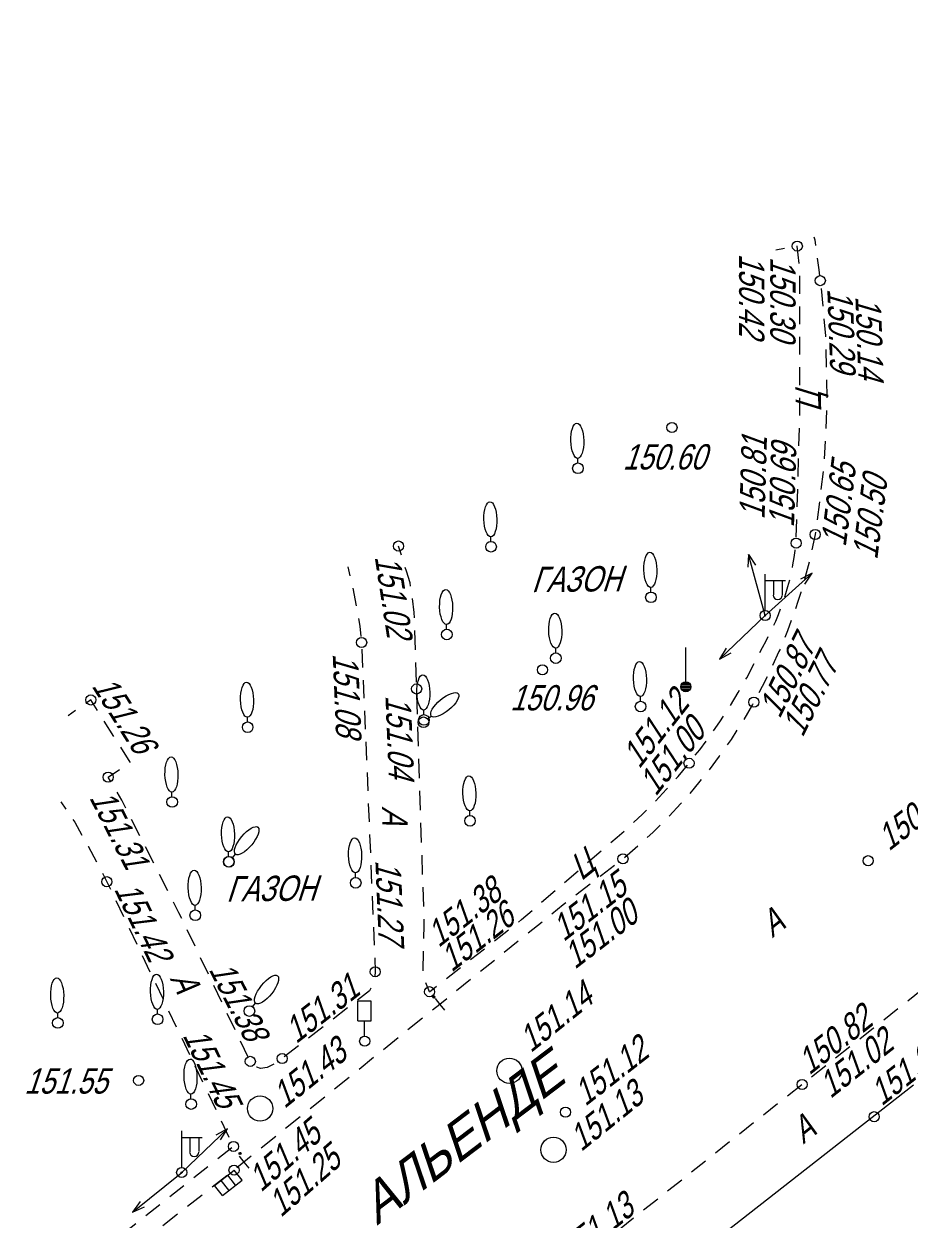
# Model space of a CAD drawing. Header units: metres. Extents: x 382 to 851, y 14083 to 14440.
# Drawn here: x 770.49 to 805.5, y 14385.14 to 14432.42 of the extents above; entities that cross this region are included whole.
import ezdxf
from ezdxf.enums import TextEntityAlignment as Align

# ---------------------------------------------------------------- set-up
doc = ezdxf.new("R2010")
doc.units = ezdxf.units.M
doc.header["$MEASUREMENT"] = 0
for name, color, linetype, lineweight in [('Бортовой камень', 7, 'Continuous', 25), ('Внутреннее заполнение', 7, 'Continuous', 25), ('Горизонтали', 7, 'Continuous', 25), ('Граница улицы', 7, 'Continuous', 25), ('Здания', 7, 'Continuous', 25), ('Колодцы', 7, 'Continuous', 25), ('Леса и газоны', 7, 'Continuous', 25), ('ЛЭП', 7, 'Continuous', 25), ('Отдельно стоящее дерево', 7, 'Continuous', 25), ('Светофоры', 7, 'Continuous', 25), ('Столбы', 7, 'Continuous', 25), ('Фонари', 7, 'Continuous', 25), ('Фонтаны', 7, 'Continuous', 25)]:
    doc.layers.add(name, color=color, linetype=linetype, lineweight=lineweight)
doc.styles.add('Style-RUSSIAN_1251 I 0.32289', font='RUSSIAN_1251.shx', dxfattribs={"oblique": 18.5})

# ---------------------------------------------------------------- blocks, each defined once
blk = doc.blocks.new('DEREVO_412')
at = {"layer": 'Отдельно стоящее дерево', "color": 251, "linetype": 'Continuous', "lineweight": 9, "flags": 128}
blk.add_lwpolyline([(-0.007, 0.21), (-0.007, 0.393)], dxfattribs=at)
at = {"layer": 'Отдельно стоящее дерево', "color": 251, "linetype": 'Continuous', "lineweight": 9}
blk.add_arc((0, 0), 0.21, 0, 359.99999, dxfattribs=at)
blk.add_ellipse((-0.0255, 1.088), major_axis=(-0.0185, 0.695), ratio=0.3698286, dxfattribs=at)
blk = doc.blocks.new('FONAR5_16')
at = {"layer": 'Фонари', "color": 251, "linetype": 'Continuous', "lineweight": 9}
for p, q in [((0.003, 0.2), (0.003, 1.641)), ((0.017, 1.388), (0.805, 1.388)), ((0.322, 1.371), (0.322, 0.816)), ((0.676, 1.378), (0.676, 0.823))]:
    blk.add_line(p, q, dxfattribs=at)
for centre, radius, start, end in [((0.496, 0.809), 0.181, 180, 0), ((0, 0), 0.2, 0, 360), ((0, 0), 0.02, 0, 360)]:
    blk.add_arc(centre, radius, start, end, dxfattribs=at)
blk = doc.blocks.new('STOLBM')
at = {"layer": 'Столбы', "color": 251, "linetype": 'Continuous', "lineweight": 9}
for p, q in [((0, 0.214), (0, 1.547)), ((-0.186, 0.04), (0.187, 0.04)), ((-0.169, 0.1), (0.167, 0.1)), ((-0.104, 0.16), (0.103, 0.16)), ((-0.195, -0.02), (0.194, -0.02)), ((-0.173, -0.08), (0.177, -0.08)), ((-0.133, -0.14), (0.129, -0.14))]:
    blk.add_line(p, q, dxfattribs=at)
blk.add_arc((0, 0), 0.2, 0, 360, dxfattribs=at)
blk = doc.blocks.new('STRFON_6')
at = {"layer": 'ЛЭП', "color": 251, "linetype": 'Continuous', "lineweight": 9, "flags": 128}
for points in [[(0, 0), (2.499, 0)], [(2.499, 0), (2.025, 0.157)], [(2.499, 0), (2.025, -0.156)]]:
    blk.add_lwpolyline(points, dxfattribs=at)
blk = doc.blocks.new('DEREVO_414')
at = {"layer": 'Отдельно стоящее дерево', "color": 251, "linetype": 'Continuous', "lineweight": 9, "flags": 128}
blk.add_lwpolyline([(-0.007, 0.21), (-0.007, 0.393)], dxfattribs=at)
at = {"layer": 'Отдельно стоящее дерево', "color": 251, "linetype": 'Continuous', "lineweight": 9}
blk.add_arc((0, 0), 0.21, 0, 359.99999, dxfattribs=at)
blk.add_ellipse((-0.0255, 1.088), major_axis=(-0.0185, 0.695), ratio=0.3698286, dxfattribs=at)
blk = doc.blocks.new('PIKET_392')
at = {"layer": 'Горизонтали', "color": 251, "linetype": 'Continuous', "lineweight": 9}
blk.add_arc((0, 0), 0.2, 0, 360, dxfattribs=at)
blk = doc.blocks.new('PIKET_397')
at = {"layer": 'Горизонтали', "color": 251, "linetype": 'Continuous', "lineweight": 9}
blk.add_arc((0, 0), 0.2, 0, 360, dxfattribs=at)
blk = doc.blocks.new('PIKET_398')
at = {"layer": 'Горизонтали', "color": 251, "linetype": 'Continuous', "lineweight": 9}
blk.add_arc((0, 0), 0.2, 0, 360, dxfattribs=at)
blk = doc.blocks.new('PIKET_401')
at = {"layer": 'Горизонтали', "color": 251, "linetype": 'Continuous', "lineweight": 9}
blk.add_arc((0, 0), 0.2, 0, 360, dxfattribs=at)
blk = doc.blocks.new('KOLOD_87')
at = {"layer": 'Колодцы', "color": 251, "linetype": 'Continuous', "lineweight": 9}
blk.add_arc((0, 0), 0.5, 0, 360, dxfattribs=at)
blk = doc.blocks.new('PIKET_407')
at = {"layer": 'Горизонтали', "color": 251, "linetype": 'Continuous', "lineweight": 9}
blk.add_arc((0, 0), 0.2, 0, 360, dxfattribs=at)
blk = doc.blocks.new('FONAR5_18')
at = {"layer": 'Фонари', "color": 251, "linetype": 'Continuous', "lineweight": 9}
for p, q in [((0.003, 0.2), (0.003, 1.641)), ((0.017, 1.388), (0.805, 1.388)), ((0.322, 1.371), (0.322, 0.816)), ((0.676, 1.378), (0.676, 0.823))]:
    blk.add_line(p, q, dxfattribs=at)
for centre, radius, start, end in [((0.496, 0.809), 0.181, 180, 0), ((0, 0), 0.2, 0, 360), ((0, 0), 0.02, 0, 360)]:
    blk.add_arc(centre, radius, start, end, dxfattribs=at)
blk = doc.blocks.new('DEREVO_423')
at = {"layer": 'Отдельно стоящее дерево', "color": 251, "linetype": 'Continuous', "lineweight": 9, "flags": 128}
blk.add_lwpolyline([(-0.007, 0.21), (-0.007, 0.393)], dxfattribs=at)
at = {"layer": 'Отдельно стоящее дерево', "color": 251, "linetype": 'Continuous', "lineweight": 9}
blk.add_arc((0, 0), 0.21, 0, 359.99999, dxfattribs=at)
blk.add_ellipse((-0.0255, 1.088), major_axis=(-0.0185, 0.695), ratio=0.3698286, dxfattribs=at)
blk = doc.blocks.new('DEREVO_424')
at = {"layer": 'Отдельно стоящее дерево', "color": 251, "linetype": 'Continuous', "lineweight": 9, "flags": 128}
blk.add_lwpolyline([(-0.007, 0.21), (-0.007, 0.393)], dxfattribs=at)
at = {"layer": 'Отдельно стоящее дерево', "color": 251, "linetype": 'Continuous', "lineweight": 9}
blk.add_arc((0, 0), 0.21, 0, 359.99999, dxfattribs=at)
blk.add_ellipse((-0.0255, 1.088), major_axis=(-0.0185, 0.695), ratio=0.3698286, dxfattribs=at)
blk = doc.blocks.new('DEREVO_429')
at = {"layer": 'Отдельно стоящее дерево', "color": 251, "linetype": 'Continuous', "lineweight": 9, "flags": 128}
blk.add_lwpolyline([(-0.007, 0.21), (-0.007, 0.393)], dxfattribs=at)
at = {"layer": 'Отдельно стоящее дерево', "color": 251, "linetype": 'Continuous', "lineweight": 9}
blk.add_arc((0, 0), 0.21, 0, 360, dxfattribs=at)
blk.add_ellipse((-0.026, 1.088), major_axis=(-0.019, 0.695), ratio=0.369829, dxfattribs=at)
blk = doc.blocks.new('DEREVO_430')
at = {"layer": 'Отдельно стоящее дерево', "color": 251, "linetype": 'Continuous', "lineweight": 9, "flags": 128}
blk.add_lwpolyline([(-0.007, 0.21), (-0.007, 0.393)], dxfattribs=at)
at = {"layer": 'Отдельно стоящее дерево', "color": 251, "linetype": 'Continuous', "lineweight": 9}
blk.add_arc((0, 0), 0.21, 0, 359.99999, dxfattribs=at)
blk.add_ellipse((-0.0255, 1.088), major_axis=(-0.0185, 0.695), ratio=0.3698286, dxfattribs=at)
blk = doc.blocks.new('DEREVO_431')
at = {"layer": 'Отдельно стоящее дерево', "color": 251, "linetype": 'Continuous', "lineweight": 9, "flags": 128}
blk.add_lwpolyline([(-0.007, 0.21), (-0.007, 0.393)], dxfattribs=at)
at = {"layer": 'Отдельно стоящее дерево', "color": 251, "linetype": 'Continuous', "lineweight": 9}
blk.add_arc((0, 0), 0.21, 0, 359.99999, dxfattribs=at)
blk.add_ellipse((-0.0255, 1.088), major_axis=(-0.0185, 0.695), ratio=0.3698286, dxfattribs=at)
blk = doc.blocks.new('DEREVO_432')
at = {"layer": 'Отдельно стоящее дерево', "color": 251, "linetype": 'Continuous', "lineweight": 9, "flags": 128}
blk.add_lwpolyline([(-0.007, 0.21), (-0.007, 0.393)], dxfattribs=at)
at = {"layer": 'Отдельно стоящее дерево', "color": 251, "linetype": 'Continuous', "lineweight": 9}
blk.add_arc((0, 0), 0.21, 0, 360, dxfattribs=at)
blk.add_ellipse((-0.025, 1.088), major_axis=(-0.019, 0.695), ratio=0.369829, dxfattribs=at)
blk = doc.blocks.new('DEREVO_433')
at = {"layer": 'Отдельно стоящее дерево', "color": 251, "linetype": 'Continuous', "lineweight": 9, "flags": 128}
blk.add_lwpolyline([(-0.008, 0.21), (-0.007, 0.393)], dxfattribs=at)
at = {"layer": 'Отдельно стоящее дерево', "color": 251, "linetype": 'Continuous', "lineweight": 9}
blk.add_arc((0, 0), 0.21, 0, 360, dxfattribs=at)
blk.add_ellipse((-0.025, 1.088), major_axis=(-0.018, 0.695), ratio=0.369829, dxfattribs=at)
blk = doc.blocks.new('KOLOD_88')
at = {"layer": 'Колодцы', "color": 251, "linetype": 'Continuous', "lineweight": 9}
blk.add_arc((0, 0), 0.5, 0, 360, dxfattribs=at)
blk = doc.blocks.new('KOLOD_89')
at = {"layer": 'Колодцы', "color": 251, "linetype": 'Continuous', "lineweight": 9}
blk.add_arc((0, 0), 0.5, 0, 360, dxfattribs=at)
blk = doc.blocks.new('PIKET_408')
at = {"layer": 'Горизонтали', "color": 251, "linetype": 'Continuous', "lineweight": 9}
blk.add_arc((0, 0), 0.2, 0, 360, dxfattribs=at)
blk = doc.blocks.new('PIKET_409')
at = {"layer": 'Горизонтали', "color": 251, "linetype": 'Continuous', "lineweight": 9}
blk.add_arc((0, 0), 0.2, 0, 360, dxfattribs=at)
blk = doc.blocks.new('PIKET_410')
at = {"layer": 'Горизонтали', "color": 251, "linetype": 'Continuous', "lineweight": 9}
blk.add_arc((0, 0), 0.2, 0, 360, dxfattribs=at)
blk = doc.blocks.new('PIKET_411')
at = {"layer": 'Горизонтали', "color": 251, "linetype": 'Continuous', "lineweight": 9}
blk.add_arc((0, 0), 0.2, 0, 360, dxfattribs=at)
blk = doc.blocks.new('PIKET_420')
at = {"layer": 'Горизонтали', "color": 251, "linetype": 'Continuous', "lineweight": 9}
blk.add_arc((0, 0), 0.2, 0, 360, dxfattribs=at)
blk = doc.blocks.new('RESHT1_14')
at = {"layer": 'Фонтаны', "color": 251, "linetype": 'Continuous', "lineweight": 9}
for p, q in [((-0.494, -0.254), (-0.494, 0.254)), ((-0.494, 0.254), (0.495, 0.254)), ((-0.163, -0.244), (-0.163, 0.251)), ((0.166, -0.245), (0.166, 0.251)), ((0.495, -0.253), (0.495, 0.254)), ((-0.494, -0.254), (0.495, -0.253))]:
    blk.add_line(p, q, dxfattribs=at)
blk = doc.blocks.new('msdElementTypeLine_47')
at = {"layer": 'Граница улицы', "color": 251, "linetype": 'Continuous', "lineweight": 9}
for p, q in [((0.203, 0.294), (0.169, 0.336)), ((0.209, 0.294), (0.17, 0.342)), ((0.194, 0.297), (0.17, 0.326)), ((0.216, 0.294), (0.172, 0.348)), ((0.221, 0.295), (0.174, 0.353)), ((0.225, 0.298), (0.178, 0.357)), ((0.184, 0.301), (0.178, 0.308)), ((0.23, 0.3), (0.181, 0.361)), ((0.234, 0.302), (0.184, 0.365)), ((0.238, 0.306), (0.189, 0.367)), ((0.241, 0.31), (0.194, 0.369)), ((0.243, 0.315), (0.198, 0.371)), ((0.245, 0.32), (0.204, 0.372)), ((0.247, 0.327), (0.21, 0.372)), ((0.248, 0.333), (0.217, 0.372)), ((0.246, 0.344), (0.227, 0.367))]:
    blk.add_line(p, q, dxfattribs=at)
blk.add_circle((0.208, 0.333), 0.04, dxfattribs=at)
blk = doc.blocks.new('msdElementTypeLine_48')
at = {"layer": 'Граница улицы', "color": 251, "linetype": 'Continuous', "lineweight": 9}
for p, q in [((0.156, 0.352), (0.141, 0.386)), ((0.164, 0.347), (0.142, 0.396)), ((0.147, 0.359), (0.144, 0.367)), ((0.17, 0.345), (0.145, 0.401)), ((0.176, 0.343), (0.148, 0.407)), ((0.182, 0.344), (0.151, 0.411)), ((0.187, 0.345), (0.156, 0.414)), ((0.192, 0.346), (0.16, 0.417)), ((0.197, 0.347), (0.164, 0.42)), ((0.201, 0.35), (0.169, 0.421)), ((0.205, 0.353), (0.174, 0.421)), ((0.209, 0.357), (0.179, 0.422)), ((0.212, 0.362), (0.185, 0.422)), ((0.215, 0.367), (0.191, 0.42)), ((0.218, 0.373), (0.197, 0.419)), ((0.218, 0.384), (0.206, 0.411))]:
    blk.add_line(p, q, dxfattribs=at)
blk.add_circle((0.179, 0.383), 0.04, dxfattribs=at)
blk = doc.blocks.new('DEREVO_444')
at = {"layer": 'Отдельно стоящее дерево', "color": 251, "linetype": 'Continuous', "lineweight": 9, "flags": 128}
blk.add_lwpolyline([(-0.007, 0.21), (-0.007, 0.393)], dxfattribs=at)
at = {"layer": 'Отдельно стоящее дерево', "color": 251, "linetype": 'Continuous', "lineweight": 9}
blk.add_arc((0, 0), 0.21, 0, 359.99999, dxfattribs=at)
blk.add_ellipse((-0.0255, 1.088), major_axis=(-0.0185, 0.695), ratio=0.3698286, dxfattribs=at)
blk = doc.blocks.new('DEREVO_446')
at = {"layer": 'Отдельно стоящее дерево', "color": 251, "linetype": 'Continuous', "lineweight": 9, "flags": 128}
blk.add_lwpolyline([(-0.007, 0.21), (-0.007, 0.393)], dxfattribs=at)
at = {"layer": 'Отдельно стоящее дерево', "color": 251, "linetype": 'Continuous', "lineweight": 9}
blk.add_arc((0, 0), 0.21, 0, 359.99999, dxfattribs=at)
blk.add_ellipse((-0.0255, 1.088), major_axis=(-0.0185, 0.695), ratio=0.3698286, dxfattribs=at)
blk = doc.blocks.new('DEREVO_447')
at = {"layer": 'Отдельно стоящее дерево', "color": 251, "linetype": 'Continuous', "lineweight": 9, "flags": 128}
blk.add_lwpolyline([(-0.007, 0.21), (-0.007, 0.393)], dxfattribs=at)
at = {"layer": 'Отдельно стоящее дерево', "color": 251, "linetype": 'Continuous', "lineweight": 9}
blk.add_arc((0, 0), 0.21, 0, 359.99999, dxfattribs=at)
blk.add_ellipse((-0.0255, 1.088), major_axis=(-0.0185, 0.695), ratio=0.3698286, dxfattribs=at)
blk = doc.blocks.new('DEREVO_448')
at = {"layer": 'Отдельно стоящее дерево', "color": 251, "linetype": 'Continuous', "lineweight": 9, "flags": 128}
blk.add_lwpolyline([(-0.007, 0.21), (-0.007, 0.393)], dxfattribs=at)
at = {"layer": 'Отдельно стоящее дерево', "color": 251, "linetype": 'Continuous', "lineweight": 9}
blk.add_arc((0, 0), 0.21, 0, 360, dxfattribs=at)
blk.add_ellipse((-0.025, 1.088), major_axis=(-0.019, 0.695), ratio=0.369829, dxfattribs=at)
blk = doc.blocks.new('DEREVO_449')
at = {"layer": 'Отдельно стоящее дерево', "color": 251, "linetype": 'Continuous', "lineweight": 9, "flags": 128}
blk.add_lwpolyline([(-0.007, 0.21), (-0.007, 0.393)], dxfattribs=at)
at = {"layer": 'Отдельно стоящее дерево', "color": 251, "linetype": 'Continuous', "lineweight": 9}
blk.add_arc((0, 0), 0.21, 0, 359.99999, dxfattribs=at)
blk.add_ellipse((-0.0255, 1.088), major_axis=(-0.0185, 0.695), ratio=0.3698286, dxfattribs=at)
blk = doc.blocks.new('DEREVO_450')
at = {"layer": 'Отдельно стоящее дерево', "color": 251, "linetype": 'Continuous', "lineweight": 9, "flags": 128}
blk.add_lwpolyline([(-0.007, 0.21), (-0.007, 0.393)], dxfattribs=at)
at = {"layer": 'Отдельно стоящее дерево', "color": 251, "linetype": 'Continuous', "lineweight": 9}
blk.add_arc((0, 0), 0.21, 0, 359.99999, dxfattribs=at)
blk.add_ellipse((-0.0255, 1.088), major_axis=(-0.0185, 0.695), ratio=0.3698286, dxfattribs=at)
blk = doc.blocks.new('DEREVO_451')
at = {"layer": 'Отдельно стоящее дерево', "color": 251, "linetype": 'Continuous', "lineweight": 9, "flags": 128}
blk.add_lwpolyline([(-0.007, 0.21), (-0.007, 0.393)], dxfattribs=at)
at = {"layer": 'Отдельно стоящее дерево', "color": 251, "linetype": 'Continuous', "lineweight": 9}
blk.add_arc((0, 0), 0.21, 0, 360, dxfattribs=at)
blk.add_ellipse((-0.026, 1.088), major_axis=(-0.019, 0.695), ratio=0.369829, dxfattribs=at)
blk = doc.blocks.new('DEREVO_452')
at = {"layer": 'Отдельно стоящее дерево', "color": 251, "linetype": 'Continuous', "lineweight": 9, "flags": 128}
blk.add_lwpolyline([(-0.007, 0.21), (-0.007, 0.393)], dxfattribs=at)
at = {"layer": 'Отдельно стоящее дерево', "color": 251, "linetype": 'Continuous', "lineweight": 9}
blk.add_arc((0, 0), 0.21, 0, 359.99999, dxfattribs=at)
blk.add_ellipse((-0.0255, 1.088), major_axis=(-0.0185, 0.695), ratio=0.3698286, dxfattribs=at)
blk = doc.blocks.new('DEREVO_453')
at = {"layer": 'Отдельно стоящее дерево', "color": 251, "linetype": 'Continuous', "lineweight": 9, "flags": 128}
blk.add_lwpolyline([(-0.007, 0.21), (-0.007, 0.393)], dxfattribs=at)
at = {"layer": 'Отдельно стоящее дерево', "color": 251, "linetype": 'Continuous', "lineweight": 9}
blk.add_arc((0, 0), 0.21, 0, 360, dxfattribs=at)
blk.add_ellipse((-0.025, 1.088), major_axis=(-0.018, 0.695), ratio=0.369829, dxfattribs=at)
blk = doc.blocks.new('DEREVO_454')
at = {"layer": 'Отдельно стоящее дерево', "color": 251, "linetype": 'Continuous', "lineweight": 9, "flags": 128}
blk.add_lwpolyline([(-0.007, 0.21), (-0.007, 0.393)], dxfattribs=at)
at = {"layer": 'Отдельно стоящее дерево', "color": 251, "linetype": 'Continuous', "lineweight": 9}
blk.add_arc((0, 0), 0.21, 0, 359.99999, dxfattribs=at)
blk.add_ellipse((-0.0255, 1.088), major_axis=(-0.0185, 0.695), ratio=0.3698286, dxfattribs=at)
blk = doc.blocks.new('DORZN1_39')
at = {"layer": 'Светофоры', "color": 251, "linetype": 'Continuous', "lineweight": 9}
for p, q in [((-0.27, 0.806), (-0.27, 1.603)), ((-0.27, 1.598), (0.252, 1.598)), ((0.252, 0.792), (0.252, 1.589)), ((-0.27, 0.801), (0.248, 0.801)), ((-0.004, 0.2), (-0.004, 0.801))]:
    blk.add_line(p, q, dxfattribs=at)
blk.add_arc((0, 0), 0.2, 0, 360, dxfattribs=at)
blk = doc.blocks.new('PIKET_430')
at = {"layer": 'Горизонтали', "color": 251, "linetype": 'Continuous', "lineweight": 9}
blk.add_arc((0, 0), 0.2, 0, 360, dxfattribs=at)
blk = doc.blocks.new('msdElementTypeLine_50')
at = {"layer": 'ЛЭП', "color": 251, "linetype": 'Continuous', "lineweight": 9}
for p, q in [((21.289, 17.2), (23.235, 18.77)), ((2.08, 1.704), (0.134, 0.134))]:
    blk.add_line(p, q, dxfattribs=at)
at = {"layer": 'ЛЭП', "color": 251, "linetype": 'Continuous', "lineweight": 9, "flags": 128}
for points in [[(21.593, 17.618), (21.289, 17.2), (21.763, 17.411)], [(1.776, 1.286), (2.08, 1.704), (1.606, 1.493)]]:
    blk.add_lwpolyline(points, dxfattribs=at)
blk = doc.blocks.new('msdElementTypeLine_51')
at = {"layer": 'ЛЭП', "color": 251, "linetype": 'Continuous', "lineweight": 9}
for p, q in [((21.405, 20.441), (23.213, 22.167)), ((1.942, 1.86), (0.134, 0.134))]:
    blk.add_line(p, q, dxfattribs=at)
at = {"layer": 'ЛЭП', "color": 251, "linetype": 'Continuous', "lineweight": 9, "flags": 128}
for points in [[(21.673, 20.882), (21.405, 20.441), (21.86, 20.69)], [(1.674, 1.419), (1.942, 1.86), (1.487, 1.611)]]:
    blk.add_lwpolyline(points, dxfattribs=at)
blk = doc.blocks.new('msdElementTypeLine_52')
at = {"layer": 'ЛЭП', "color": 251, "linetype": 'Continuous', "lineweight": 9}
for p, q in [((24.075, 21.86), (25.926, 23.54)), ((1.985, 1.814), (0.134, 0.134))]:
    blk.add_line(p, q, dxfattribs=at)
at = {"layer": 'ЛЭП', "color": 251, "linetype": 'Continuous', "lineweight": 9, "flags": 128}
for points in [[(24.354, 22.295), (24.075, 21.86), (24.536, 22.097)], [(1.706, 1.379), (1.985, 1.814), (1.524, 1.577)]]:
    blk.add_lwpolyline(points, dxfattribs=at)
blk = doc.blocks.new('PIKET_433')
at = {"layer": 'Горизонтали', "color": 251, "linetype": 'Continuous', "lineweight": 9}
blk.add_arc((0, 0), 0.2, 0, 360, dxfattribs=at)
blk = doc.blocks.new('PIKET_434')
at = {"layer": 'Горизонтали', "color": 251, "linetype": 'Continuous', "lineweight": 9}
blk.add_arc((0, 0), 0.2, 0, 360, dxfattribs=at)
blk = doc.blocks.new('PIKET_435')
at = {"layer": 'Горизонтали', "color": 251, "linetype": 'Continuous', "lineweight": 9}
blk.add_arc((0, 0), 0.2, 0, 360, dxfattribs=at)
blk = doc.blocks.new('PIKET_436')
at = {"layer": 'Горизонтали', "color": 251, "linetype": 'Continuous', "lineweight": 9}
blk.add_arc((0, 0), 0.2, 0, 360, dxfattribs=at)
blk = doc.blocks.new('PIKET_437')
at = {"layer": 'Горизонтали', "color": 251, "linetype": 'Continuous', "lineweight": 9}
blk.add_arc((0, 0), 0.2, 0, 360, dxfattribs=at)
blk = doc.blocks.new('PIKET_438')
at = {"layer": 'Горизонтали', "color": 251, "linetype": 'Continuous', "lineweight": 9}
blk.add_arc((0, 0), 0.2, 0, 360, dxfattribs=at)
blk = doc.blocks.new('PIKET_439')
at = {"layer": 'Горизонтали', "color": 251, "linetype": 'Continuous', "lineweight": 9}
blk.add_arc((0, 0), 0.2, 0, 360, dxfattribs=at)
blk = doc.blocks.new('PIKET_440')
at = {"layer": 'Горизонтали', "color": 251, "linetype": 'Continuous', "lineweight": 9}
blk.add_arc((0, 0), 0.2, 0, 360, dxfattribs=at)
blk = doc.blocks.new('PIKET_441')
at = {"layer": 'Горизонтали', "color": 251, "linetype": 'Continuous', "lineweight": 9}
blk.add_arc((0, 0), 0.2, 0, 360, dxfattribs=at)
blk = doc.blocks.new('PIKET_442')
at = {"layer": 'Горизонтали', "color": 251, "linetype": 'Continuous', "lineweight": 9}
blk.add_arc((0, 0), 0.2, 0, 360, dxfattribs=at)
blk = doc.blocks.new('PIKET_443')
at = {"layer": 'Горизонтали', "color": 251, "linetype": 'Continuous', "lineweight": 9}
blk.add_arc((0, 0), 0.2, 0, 360, dxfattribs=at)
blk = doc.blocks.new('PIKET_444')
at = {"layer": 'Горизонтали', "color": 251, "linetype": 'Continuous', "lineweight": 9}
blk.add_arc((0, 0), 0.2, 0, 360, dxfattribs=at)
blk = doc.blocks.new('PIKET_445')
at = {"layer": 'Горизонтали', "color": 251, "linetype": 'Continuous', "lineweight": 9}
blk.add_arc((0, 0), 0.2, 0, 360, dxfattribs=at)
blk = doc.blocks.new('PIKET_446')
at = {"layer": 'Горизонтали', "color": 251, "linetype": 'Continuous', "lineweight": 9}
blk.add_arc((0, 0), 0.2, 0, 360, dxfattribs=at)
blk = doc.blocks.new('PIKET_447')
at = {"layer": 'Горизонтали', "color": 251, "linetype": 'Continuous', "lineweight": 9}
blk.add_arc((0, 0), 0.2, 0, 360, dxfattribs=at)
blk = doc.blocks.new('msdElementTypeLineString_151')
at = {"layer": 'Бортовой камень', "color": 251, "linetype": 'Continuous', "lineweight": 9}
for p, q in [((15.078, 28.327), (15.144, 27.62)), ((15.266, 25.915), (15.283, 25.205)), ((15.295, 24.705), (15.313, 23.996)), ((15.3, 23.496), (15.264, 22.787)), ((15.238, 22.288), (15.201, 21.578)), ((15.167, 21.08), (15.076, 20.375)), ((15.013, 19.879), (14.922, 19.175)), ((7.839, 6.266), (7.301, 5.804)), ((5.949, 4.756), (5.387, 4.322)), ((4.047, 3.26), (3.494, 2.815)), ((3.104, 2.501), (2.551, 2.055)), ((2.162, 1.742), (1.609, 1.296)), ((1.22, 0.983), (0.667, 0.537)), ((0.277, 0.224), (0.001, 0.001))]:
    blk.add_line(p, q, dxfattribs=at)
at = {"layer": 'Бортовой камень', "color": 251, "linetype": 'Continuous', "lineweight": 9, "flags": 128}
for points in [[(14.8, 30.373), (14.827, 30.243), (14.858, 30.023)], [(14.926, 29.528), (14.99, 29.062), (15.023, 28.824)], [(15.19, 27.122), (15.253, 26.445), (15.254, 26.415)], [(14.858, 18.679), (14.847, 18.588), (14.719, 17.983)], [(14.604, 17.497), (14.495, 17.055), (14.424, 16.81)], [(14.286, 16.329), (14.275, 16.29), (14.16, 15.937), (14.067, 15.654)], [(13.899, 15.183), (13.75, 14.777), (13.645, 14.52)], [(13.456, 14.057), (13.446, 14.032), (13.411, 13.956), (13.164, 13.41)], [(12.945, 12.96), (12.754, 12.574), (12.62, 12.329)], [(12.381, 11.89), (12.367, 11.864), (12.02, 11.278)], [(11.754, 10.855), (11.518, 10.487), (11.362, 10.263)], [(11.076, 9.853), (11.056, 9.824), (10.651, 9.284)], [(10.34, 8.893), (10.286, 8.827), (10.065, 8.554), (9.885, 8.348)], [(9.556, 7.971), (9.538, 7.95), (9.071, 7.452)], [(8.719, 7.097), (8.426, 6.807), (8.207, 6.605)], [(6.907, 5.496), (6.393, 5.099), (6.345, 5.062)], [(4.991, 4.017), (4.884, 3.934), (4.436, 3.574)]]:
    blk.add_lwpolyline(points, dxfattribs=at)
blk = doc.blocks.new('msdElementTypeLineString_152')
at = {"layer": 'Граница улицы', "color": 251, "linetype": 'Continuous', "lineweight": 9}
for p, q in [((7.746, 6.24), (7.456, 6.007)), ((7.067, 5.693), (6.488, 5.227)), ((6.099, 4.913), (5.52, 4.447)), ((5.13, 4.133), (4.552, 3.667)), ((4.162, 3.354), (3.583, 2.887)), ((3.194, 2.574), (2.615, 2.107)), ((2.226, 1.794), (1.647, 1.328)), ((1.258, 1.014), (0.679, 0.548)), ((0.289, 0.234), (0, 0.001))]:
    blk.add_line(p, q, dxfattribs=at)
blk = doc.blocks.new('msdElementTypeLineString_156')
at = {"layer": 'Граница улицы', "color": 251, "linetype": 'Continuous', "lineweight": 9}
for p, q in [((11.06, 19.841), (11.144, 19.49)), ((11.257, 19.003), (11.399, 18.294)), ((11.619, 16.587), (11.649, 15.865)), ((11.67, 15.366), (11.7, 14.643)), ((0.296, 14.156), (0, 13.949)), ((1.813, 13.132), (1.427, 13.742)), ((11.72, 14.144), (11.75, 13.422)), ((11.771, 12.922), (11.801, 12.2)), ((11.822, 11.701), (11.851, 10.978)), ((11.872, 10.479), (11.902, 9.757)), ((2.836, 9.207), (2.508, 9.851)), ((11.923, 9.257), (11.953, 8.535)), ((3.389, 8.117), (3.062, 8.761)), ((3.943, 7.027), (3.616, 7.671)), ((11.973, 8.036), (12.003, 7.314)), ((12.024, 6.814), (12.054, 6.092)), ((5.021, 4.832), (4.708, 5.483)), ((12.075, 5.592), (12.105, 4.87)), ((5.55, 3.73), (5.237, 4.381)), ((6.079, 2.627), (5.766, 3.279)), ((11.049, 2.395), (10.479, 1.952)), ((6.608, 1.525), (6.295, 2.176)), ((10.084, 1.645), (9.513, 1.202)), ((7.137, 0.423), (6.824, 1.074)), ((9.118, 0.895), (8.547, 0.452))]:
    blk.add_line(p, q, dxfattribs=at)
at = {"layer": 'Граница улицы', "color": 251, "linetype": 'Continuous', "lineweight": 9, "flags": 128}
for points in [[(11.485, 17.801), (11.534, 17.502), (11.581, 17.085)], [(1.16, 14.165), (0.899, 14.577), (0.706, 14.442)], [(2.445, 12.103), (2.458, 12.112), (2.08, 12.709)], [(1.682, 11.362), (1.587, 11.525), (2.03, 11.824)], [(2.282, 10.297), (2.124, 10.608), (1.935, 10.931)], [(4.492, 5.934), (4.384, 6.159), (4.17, 6.581)], [(12.125, 4.371), (12.148, 3.824), (12.125, 3.65)], [(11.971, 3.181), (11.917, 3.069), (11.444, 2.702)], [(8.133, 0.174), (7.873, 0.038), (7.604, 0), (7.46, 0.048), (7.455, 0.051)]]:
    blk.add_lwpolyline(points, dxfattribs=at)
blk = doc.blocks.new('msdElementTypeLineString_157')
at = {"layer": 'Граница улицы', "color": 251, "linetype": 'Continuous', "lineweight": 9}
for p, q in [((0.116, 17.265), (0, 17.632)), ((0.671, 13.521), (0.647, 14.29)), ((0.71, 12.252), (0.686, 13.021)), ((0.75, 10.983), (0.725, 11.752)), ((0.792, 9.714), (0.767, 10.484)), ((0.833, 8.446), (0.808, 9.215)), ((0.875, 7.177), (0.849, 7.946)), ((0.916, 5.908), (0.891, 6.677)), ((0.957, 4.639), (0.932, 5.408)), ((0.999, 3.37), (0.974, 4.139)), ((0.975, 0.832), (0.995, 1.601)), ((1.231, 0), (1.082, 0.355))]:
    blk.add_line(p, q, dxfattribs=at)
at = {"layer": 'Граница улицы', "color": 251, "linetype": 'Continuous', "lineweight": 9, "flags": 128}
for points in [[(0.477, 16.049), (0.458, 16.172), (0.315, 16.638), (0.267, 16.789)], [(0.63, 14.79), (0.622, 14.999), (0.552, 15.555)], [(1.009, 2.101), (1.023, 2.625), (1.015, 2.87)]]:
    blk.add_lwpolyline(points, dxfattribs=at)
blk = doc.blocks.new('msdElementTypeLineString_159')
at = {"layer": 'Бортовой камень', "color": 251, "linetype": 'Continuous', "lineweight": 9}
for p, q in [((14.034, 29.403), (13.688, 29.337)), ((14.641, 27.613), (14.641, 28.318)), ((14.641, 26.409), (14.641, 27.113)), ((14.642, 25.204), (14.641, 25.909)), ((14.642, 24), (14.642, 24.704)), ((14.642, 22.795), (14.642, 23.5)), ((14.61, 21.591), (14.631, 22.295)), ((14.575, 20.387), (14.595, 21.092)), ((14.539, 19.183), (14.56, 19.888)), ((14.503, 17.979), (14.524, 18.684)), ((6.252, 5.113), (6.785, 5.574)), ((5.341, 4.325), (5.874, 4.786)), ((4.431, 3.537), (4.963, 3.998)), ((2.567, 2.012), (3.121, 2.446)), ((1.619, 1.269), (2.173, 1.703)), ((0.671, 0.526), (1.225, 0.96)), ((0, 0), (0.277, 0.217))]:
    blk.add_line(p, q, dxfattribs=at)
at = {"layer": 'Бортовой камень', "color": 251, "linetype": 'Continuous', "lineweight": 9, "flags": 128}
for points in [[(14.615, 28.816), (14.543, 29.499), (14.525, 29.496)], [(14.352, 16.786), (14.372, 16.888), (14.421, 17.174), (14.463, 17.461), (14.465, 17.481)], [(14.05, 15.621), (14.093, 15.755), (14.175, 16.035), (14.243, 16.298)], [(13.615, 14.499), (13.688, 14.66), (13.801, 14.929), (13.885, 15.149)], [(13.067, 13.426), (13.165, 13.623), (13.306, 13.876), (13.396, 14.049)], [(12.509, 12.359), (12.545, 12.422), (12.843, 12.979)], [(11.896, 11.323), (12.208, 11.833), (12.261, 11.925)], [(11.228, 10.32), (11.48, 10.683), (11.624, 10.903)], [(10.51, 9.354), (10.685, 9.576), (10.936, 9.915)], [(9.743, 8.425), (9.825, 8.517), (10.198, 8.963)], [(8.93, 7.537), (9.372, 8.007), (9.411, 8.051)], [(8.069, 6.695), (8.425, 7.03), (8.577, 7.183)], [(7.166, 5.898), (7.425, 6.115), (7.699, 6.358)], [(3.515, 2.755), (3.638, 2.851), (4.052, 3.21)]]:
    blk.add_lwpolyline(points, dxfattribs=at)
blk = doc.blocks.new('msdElementTypeLineString_162')
at = {"layer": 'Бортовой камень', "color": 251, "linetype": 'Continuous', "lineweight": 9}
for p, q in [((33.843, 21.189), (33.199, 21.493)), ((34.951, 20.7), (34.296, 20.977)), ((25.972, 20.481), (25.406, 20.048)), ((37.159, 19.701), (36.514, 20.002)), ((25.009, 19.744), (24.444, 19.312)), ((38.257, 19.187), (37.612, 19.489)), ((24.046, 19.008), (23.481, 18.576)), ((39.355, 18.674), (38.71, 18.975)), ((40.453, 18.16), (39.808, 18.462)), ((23.084, 18.272), (22.518, 17.84)), ((22.124, 17.533), (21.565, 17.092)), ((41.55, 17.647), (40.905, 17.949)), ((42.648, 17.134), (42.003, 17.435)), ((21.172, 16.782), (20.613, 16.341)), ((43.746, 16.62), (43.101, 16.922)), ((44.843, 16.107), (44.199, 16.408)), ((20.221, 16.031), (19.662, 15.591)), ((45.941, 15.593), (45.296, 15.895)), ((19.269, 15.281), (18.711, 14.84)), ((47.039, 15.08), (46.394, 15.382)), ((48.137, 14.567), (47.492, 14.868)), ((18.318, 14.53), (17.759, 14.089)), ((48.912, 14.204), (48.59, 14.355)), ((17.367, 13.78), (16.808, 13.339)), ((15.464, 12.278), (14.905, 11.837)), ((14.513, 11.528), (13.954, 11.087)), ((13.561, 10.777), (13.002, 10.336)), ((11.658, 9.276), (11.099, 8.835)), ((10.707, 8.525), (10.148, 8.084)), ((9.756, 7.774), (9.198, 7.332)), ((8.806, 7.021), (8.249, 6.578)), ((7.857, 6.267), (7.3, 5.825)), ((6.908, 5.514), (6.351, 5.071)), ((5.959, 4.76), (5.401, 4.318)), ((5.01, 4.007), (4.452, 3.564)), ((4.061, 3.254), (3.503, 2.811)), ((3.111, 2.5), (2.554, 2.057)), ((2.162, 1.747), (1.605, 1.304)), ((1.215, 0.991), (0.663, 0.541)), ((0.276, 0.225), (0, 0))]:
    blk.add_line(p, q, dxfattribs=at)
at = {"layer": 'Бортовой камень', "color": 251, "linetype": 'Continuous', "lineweight": 9, "flags": 128}
for points in [[(29.184, 22.114), (29.072, 22.087), (28.834, 22.022), (28.598, 21.949), (28.501, 21.915)], [(30.387, 22.2), (30.331, 22.203), (29.675, 22.199)], [(31.585, 22.042), (31.008, 22.166), (30.886, 22.173)], [(32.74, 21.69), (32.165, 21.917), (32.073, 21.937)], [(28.033, 21.738), (27.905, 21.685), (27.681, 21.582), (27.46, 21.472), (27.39, 21.435)], [(26.956, 21.186), (26.819, 21.1), (26.614, 20.963), (26.413, 20.819), (26.369, 20.785)], [(36.062, 20.214), (35.724, 20.372), (35.412, 20.504)], [(16.415, 13.029), (16.045, 12.737), (15.856, 12.588)], [(12.61, 10.026), (12.601, 10.019), (12.051, 9.585)]]:
    blk.add_lwpolyline(points, dxfattribs=at)
blk = doc.blocks.new('msdElementTypeLineString_166')
at = {"layer": 'Граница улицы', "color": 251, "linetype": 'Continuous', "lineweight": 9}
for p, q in [((21.953, 36.328), (22.15, 36.034)), ((24.125, 32.419), (24.43, 31.78)), ((24.646, 31.329), (24.952, 30.69)), ((25.167, 30.239), (25.473, 29.6)), ((25.688, 29.149), (25.994, 28.511)), ((26.21, 28.06), (26.515, 27.421)), ((26.731, 26.97), (27.036, 26.331)), ((27.252, 25.88), (27.557, 25.241)), ((27.773, 24.79), (28.079, 24.152)), ((28.294, 23.7), (28.6, 23.062)), ((28.707, 22.636), (28.153, 22.196)), ((27.761, 21.885), (27.206, 21.445)), ((26.815, 21.134), (26.26, 20.694)), ((25.868, 20.383), (25.314, 19.943)), ((24.922, 19.633), (24.367, 19.193)), ((23.976, 18.882), (23.421, 18.442)), ((23.029, 18.131), (22.475, 17.691)), ((22.083, 17.381), (21.528, 16.941)), ((21.137, 16.63), (20.582, 16.19)), ((20.19, 15.879), (19.636, 15.439)), ((19.244, 15.128), (18.689, 14.688)), ((18.298, 14.378), (17.743, 13.938)), ((17.351, 13.627), (16.797, 13.187)), ((15.485, 12.149), (14.928, 11.712)), ((14.534, 11.403), (13.977, 10.967)), ((13.584, 10.658), (13.027, 10.222)), ((12.633, 9.913), (12.076, 9.476)), ((11.682, 9.168), (11.125, 8.731)), ((10.732, 8.423), (10.174, 7.986)), ((9.781, 7.677), (9.224, 7.241)), ((8.83, 6.932), (8.273, 6.495)), ((7.879, 6.187), (7.322, 5.75)), ((6.929, 5.442), (6.372, 5.005)), ((5.978, 4.697), (5.421, 4.26)), ((4.077, 3.206), (3.519, 2.769)), ((2.177, 1.713), (1.621, 1.275)), ((1.228, 0.966), (0.671, 0.529)), ((0.278, 0.22), (0, 0.001))]:
    blk.add_line(p, q, dxfattribs=at)
at = {"layer": 'Граница улицы', "color": 251, "linetype": 'Continuous', "lineweight": 9, "flags": 128}
for points in [[(22.429, 35.619), (22.5, 35.514), (22.784, 35.007)], [(23.028, 34.57), (23.028, 34.57), (23.366, 33.949)], [(23.596, 33.504), (23.769, 33.163), (23.909, 32.87)], [(16.442, 13.183), (16.197, 13.499), (15.96, 13.303)], [(15.574, 12.985), (15.54, 12.957), (15.927, 12.495), (15.879, 12.457)], [(5.027, 3.951), (4.566, 3.59), (4.47, 3.515)], [(3.126, 2.461), (2.843, 2.237), (2.57, 2.022)]]:
    blk.add_lwpolyline(points, dxfattribs=at)
blk = doc.blocks.new('msdElementTypeLineString_167')
at = {"layer": 'Бортовой камень', "color": 251, "linetype": 'Continuous', "lineweight": 9}
for p, q in [((29.191, 22.96), (28.904, 22.729)), ((28.511, 22.419), (27.929, 21.965)), ((27.535, 21.657), (26.954, 21.203)), ((26.56, 20.895), (25.978, 20.441)), ((25.584, 20.133), (25.003, 19.679)), ((24.609, 19.371), (24.027, 18.916)), ((23.633, 18.609), (23.052, 18.154)), ((22.658, 17.846), (22.076, 17.392)), ((21.682, 17.084), (21.1, 16.63)), ((20.706, 16.322), (20.125, 15.868)), ((19.731, 15.56), (19.149, 15.106)), ((18.755, 14.798), (18.174, 14.344)), ((17.78, 14.036), (17.198, 13.582)), ((16.804, 13.274), (16.223, 12.82)), ((15.83, 12.51), (15.252, 12.052)), ((14.86, 11.741), (14.281, 11.284)), ((13.889, 10.973), (13.31, 10.515)), ((12.918, 10.205), (12.339, 9.747)), ((11.947, 9.437), (11.368, 8.979)), ((10.976, 8.669), (10.398, 8.211)), ((10.005, 7.901), (9.427, 7.443)), ((9.035, 7.133), (8.456, 6.675)), ((8.064, 6.365), (7.485, 5.907)), ((7.093, 5.596), (6.514, 5.139)), ((6.122, 4.828), (5.543, 4.37)), ((5.151, 4.06), (4.573, 3.602)), ((3.21, 2.524), (2.629, 2.068)), ((2.236, 1.759), (1.656, 1.303)), ((1.263, 0.994), (0.683, 0.538)), ((0.29, 0.229), (0, 0))]:
    blk.add_line(p, q, dxfattribs=at)
at = {"layer": 'Бортовой камень', "color": 251, "linetype": 'Continuous', "lineweight": 9, "flags": 128}
blk.add_lwpolyline([(4.181, 3.292), (3.668, 2.886), (3.602, 2.834)], dxfattribs=at)

msp = doc.modelspace()

# ---------------------------------------------------------------- linework, layer by layer
at = {"layer": 'Внутреннее заполнение', "color": 251, "linetype": 'Continuous', "lineweight": 9, "flags": 128}
for points in [[(786.748, 14393.864), (786.937, 14393.63), (787.125, 14393.396)], [(779.003, 14387.625), (779.191, 14387.391), (779.379, 14387.157)]]:
    msp.add_lwpolyline(points, dxfattribs=at)
at = {"layer": 'Здания', "color": 251, "linetype": 'Continuous', "lineweight": 9, "flags": 128}
msp.add_lwpolyline([(805.678, 14390.44), (793.434, 14380.863), (790.299, 14378.411), (793.357, 14374.498), (795.001, 14372.395), (795.548, 14371.695), (795.885, 14371.264), (796.48, 14370.502), (796.969, 14369.876), (799.458, 14366.693), (800.547, 14365.299), (804.171, 14368.086), (807.284, 14370.479)], dxfattribs=at)

# ---------------------------------------------------------------- block references
at = {"layer": 'Бортовой камень', "color": 251, "linetype": 'Continuous', "lineweight": 9}
for name, p in [('msdElementTypeLineString_151', (786.936, 14393.629)), ('msdElementTypeLineString_159', (786.533, 14394.131)), ('msdElementTypeLineString_162', (791.493, 14382.672)), ('msdElementTypeLineString_167', (750, 14364.431))]:
    msp.add_blockref(name, p, dxfattribs=at)
at = {"layer": 'Горизонтали', "color": 251, "linetype": 'Continuous', "lineweight": 9}
for name, p in [('PIKET_441', (801.076, 14423.63)), ('PIKET_397', (801.985, 14422.262)), ('PIKET_430', (796.12, 14416.453)), ('PIKET_398', (801.783, 14412.217)), ('PIKET_446', (785.302, 14411.763)), ('PIKET_440', (801.029, 14411.88)), ('PIKET_443', (783.845, 14407.949)), ('PIKET_447', (790.995, 14406.867)), ('PIKET_444', (786.02, 14406.109)), ('PIKET_442', (773.136, 14405.674)), ('PIKET_401', (799.355, 14405.588)), ('PIKET_439', (796.795, 14403.17)), ('PIKET_435', (773.824, 14402.622)), ('PIKET_411', (794.182, 14399.386)), ('PIKET_392', (803.877, 14399.315)), ('PIKET_434', (773.769, 14398.484)), ('PIKET_445', (784.385, 14394.921)), ('PIKET_438', (786.533, 14394.131)), ('PIKET_436', (779.443, 14391.375)), ('PIKET_437', (780.704, 14391.486)), ('PIKET_407', (775.026, 14390.622)), ('PIKET_408', (801.265, 14390.459)), ('PIKET_410', (791.908, 14389.368)), ('PIKET_409', (804.116, 14389.187)), ('PIKET_433', (778.777, 14388.012)), ('PIKET_420', (778.799, 14387.075))]:
    msp.add_blockref(name, p, dxfattribs=at)
at = {"layer": 'Граница улицы', "color": 251, "linetype": 'Continuous', "lineweight": 9}
for name, p in [('msdElementTypeLineString_157', (785.302, 14394.131)), ('msdElementTypeLineString_156', (772.237, 14391.097)), ('msdElementTypeLineString_166', (750, 14365.321)), ('msdElementTypeLine_47', (786.493, 14393.589)), ('msdElementTypeLineString_152', (779.191, 14387.39)), ('msdElementTypeLine_48', (778.858, 14387.35))]:
    msp.add_blockref(name, p, dxfattribs=at)
at = {"layer": 'Колодцы', "color": 251, "linetype": 'Continuous', "lineweight": 9}
for name, p in [('KOLOD_88', (789.69, 14391.004)), ('KOLOD_87', (779.83, 14389.508)), ('KOLOD_89', (791.434, 14387.877))]:
    msp.add_blockref(name, p, dxfattribs=at)
at = {"layer": 'ЛЭП', "color": 251, "linetype": 'Continuous', "lineweight": 9}
for name, p in [('msdElementTypeLine_52', (799.674, 14408.88)), ('msdElementTypeLine_51', (776.595, 14386.847)), ('msdElementTypeLine_50', (753.494, 14368.211))]:
    msp.add_blockref(name, p, dxfattribs=at)
at = {"layer": 'ЛЭП', "color": 251, "linetype": 'Continuous', "lineweight": 9, "rotation": 105.2952033644958}
msp.add_blockref('STRFON_6', (799.808, 14409.014), dxfattribs=at)
at = {"layer": 'Отдельно стоящее дерево', "color": 251, "linetype": 'Continuous', "lineweight": 9}
for name, p in [('DEREVO_412', (792.401, 14414.84)), ('DEREVO_454', (788.963, 14411.735)), ('DEREVO_414', (795.289, 14409.734)), ('DEREVO_453', (787.213, 14408.263)), ('DEREVO_432', (791.528, 14407.326)), ('DEREVO_433', (794.879, 14405.412)), ('DEREVO_452', (786.309, 14404.883)), ('DEREVO_446', (779.339, 14404.594)), ('DEREVO_447', (776.351, 14401.637)), ('DEREVO_431', (788.132, 14400.892)), ('DEREVO_449', (778.588, 14399.272)), ('DEREVO_430', (783.612, 14398.44)), ('DEREVO_450', (777.267, 14397.155)), ('DEREVO_423', (775.776, 14393.041)), ('DEREVO_444', (771.831, 14392.895)), ('DEREVO_424', (777.103, 14389.686))]:
    msp.add_blockref(name, p, dxfattribs=at)
for name, p, rotation in [('DEREVO_451', (786.293, 14404.791), 308.0242776049461), ('DEREVO_448', (778.601, 14399.269), 318.7598119036984), ('DEREVO_429', (779.406, 14393.367), 319.9090886743865)]:
    msp.add_blockref(name, p, dxfattribs=dict(at, rotation=rotation))
at = {"layer": 'Светофоры', "color": 251, "linetype": 'Continuous', "lineweight": 9}
msp.add_blockref('DORZN1_39', (783.966, 14392.173), dxfattribs=at)
at = {"layer": 'Столбы', "color": 251, "linetype": 'Continuous', "lineweight": 9}
msp.add_blockref('STOLBM', (796.667, 14406.196), dxfattribs=at)
at = {"layer": 'Фонари', "color": 251, "linetype": 'Continuous', "lineweight": 9}
for name, p in [('FONAR5_16', (799.808, 14409.014)), ('FONAR5_18', (776.729, 14386.981))]:
    msp.add_blockref(name, p, dxfattribs=at)
at = {"layer": 'Фонтаны', "color": 251, "linetype": 'Continuous', "lineweight": 9, "rotation": 37.99668908421835}
msp.add_blockref('RESHT1_14', (778.576, 14386.568), dxfattribs=at)

# ---------------------------------------------------------------- texts
at = {"layer": 'Горизонтали', "color": 251, "linetype": 'Continuous', "lineweight": 9, "style": 'Style-RUSSIAN_1251 I 0.32289', "oblique": 18.5}
for s, rotation, width, p in [('150.42', 270.0097, 0.8, (798.775, 14423.329)), ('150.30', 270.0097, 0.8, (800.006, 14423.204)), ('150.14', 272.1151, 0.799996, (803.372, 14421.638)), ('150.81', 88.2958, 0.8, (799.78, 14412.808)), ('150.69', 88.2958, 0.8, (800.945, 14412.487)), ('150.65', 82.6754, 0.799996, (802.991, 14411.708)), ('151.02', 278.743, 0.8, (784.36, 14411.338)), ('150.87', 63.5636, 0.799996, (800.378, 14404.899)), ('151.08', 272.3735, 0.8, (782.701, 14407.503)), ('151.26', 302.3115, 0.8, (773.15, 14406.227)), ('151.12', 51.7677, 0.8, (794.823, 14402.919)), ('151.04', 272.3735, 0.8, (784.785, 14405.846)), ('151.00', 51.7677, 0.8, (795.477, 14401.83)), ('150.84', 37.9971, 0.799996, (804.699, 14399.669)), ('151.31', 296.9296, 0.8, (773.062, 14401.812)), ('151.27', 272.3735, 0.8, (784.388, 14399.331)), ('151.38', 38.0848, 0.8, (786.888, 14395.854)), ('151.15', 37.6563, 0.799996, (791.833, 14396.088)), ('151.42', 295.5584, 0.8, (774.043, 14398.192)), ('151.26', 38.0848, 0.8, (787.402, 14394.878)), ('151.38', 296.9296, 0.8, (777.784, 14395.021)), ('151.31', 37.8405, 0.8, (781.257, 14392.048)), ('150.82', 38.2722, 0.799996, (801.55, 14390.809)), ('151.12', 37.9971, 0.799996, (792.691, 14389.574)), ('151.05', 38.2722, 0.799996, (804.412, 14389.582)), ('151.45', 295.5584, 0.8, (776.757, 14392.408)), ('151.45', 41.2658, 0.799996, (779.866, 14386.176)), ('151.13', 38.4438, 0.8, (792.142, 14383.364))]:
    msp.add_text(s, height=1, rotation=rotation, dxfattribs=dict(at, width=width)).set_placement(p)
at = {"layer": 'Горизонтали', "color": 251, "linetype": 'Continuous', "lineweight": 9, "style": 'Style-RUSSIAN_1251 I 0.32289', "oblique": 18.5, "width": 0.799996}
for s, rotation, p in [('150.29', 272.1151, (803.26, 14421.981)), ('150.50', 82.6754, (803.244, 14411.326)), ('150.77', 63.5636, (800.393, 14404.61)), ('151.00', 37.6563, (791.669, 14395.788)), ('151.02', 38.2722, (801.766, 14390.663)), ('151.25', 41.2658, (779.99, 14385.928))]:
    msp.add_text(s, height=1, rotation=rotation, dxfattribs=at).set_placement(p, align=Align.TOP_LEFT)
at = {"layer": 'Горизонтали', "color": 251, "linetype": 'Continuous', "lineweight": 9, "style": 'Style-RUSSIAN_1251 I 0.32289', "oblique": 18.5}
for s, width, p in [('150.60', 0.8, (794.172, 14414.791)), ('150.96', 0.8, (789.715, 14405.261)), ('151.55', 0.799996, (770.503, 14390.099))]:
    msp.add_text(s, height=1, dxfattribs=dict(at, width=width)).set_placement(p)
at = {"layer": 'Граница улицы', "color": 251, "linetype": 'Continuous', "lineweight": 9, "style": 'Style-RUSSIAN_1251 I 0.32289', "oblique": 18.5, "width": 0.799996}
for s, rotation, p in [('Ц', 91.3895, (802.025, 14417.067)), ('А', 270.7742, (784.652, 14401.462)), ('Ц', 38.8506, (792.538, 14398.496)), ('А', 38.1972, (800.091, 14396.244)), ('А', 295.5584, (776.254, 14394.652)), ('А', 38.1972, (801.313, 14388.081))]:
    msp.add_text(s, height=1, rotation=rotation, dxfattribs=at).set_placement(p)
at = {"layer": 'Граница улицы', "color": 251, "linetype": 'Continuous', "lineweight": 9, "style": 'Style-RUSSIAN_1251 I 0.32289', "oblique": 18.5}
msp.add_text('УЛИЦА    САЛЬВАДОРА    АЛЬЕНДЕ', height=1.5, rotation=37.1845, dxfattribs=at).set_placement((764.528, 14369.757))
at = {"layer": 'Колодцы', "color": 251, "linetype": 'Continuous', "lineweight": 9, "style": 'Style-RUSSIAN_1251 I 0.32289', "oblique": 18.5, "width": 0.799996}
for s, p in [('151.14', (790.533, 14391.691)), ('151.43', (780.795, 14389.484)), ('151.13', (792.526, 14387.78))]:
    msp.add_text(s, height=1, rotation=38.8511, dxfattribs=at).set_placement(p)
at = {"layer": 'Леса и газоны', "color": 251, "linetype": 'Continuous', "lineweight": 9, "style": 'Style-RUSSIAN_1251 I 0.32289', "oblique": 18.5, "width": 0.799996}
for p in [(790.568, 14409.936), (778.494, 14397.697)]:
    msp.add_text('ГАЗОН', height=1, rotation=0.6813, dxfattribs=at).set_placement(p)

doc.saveas('drawing.dxf')
